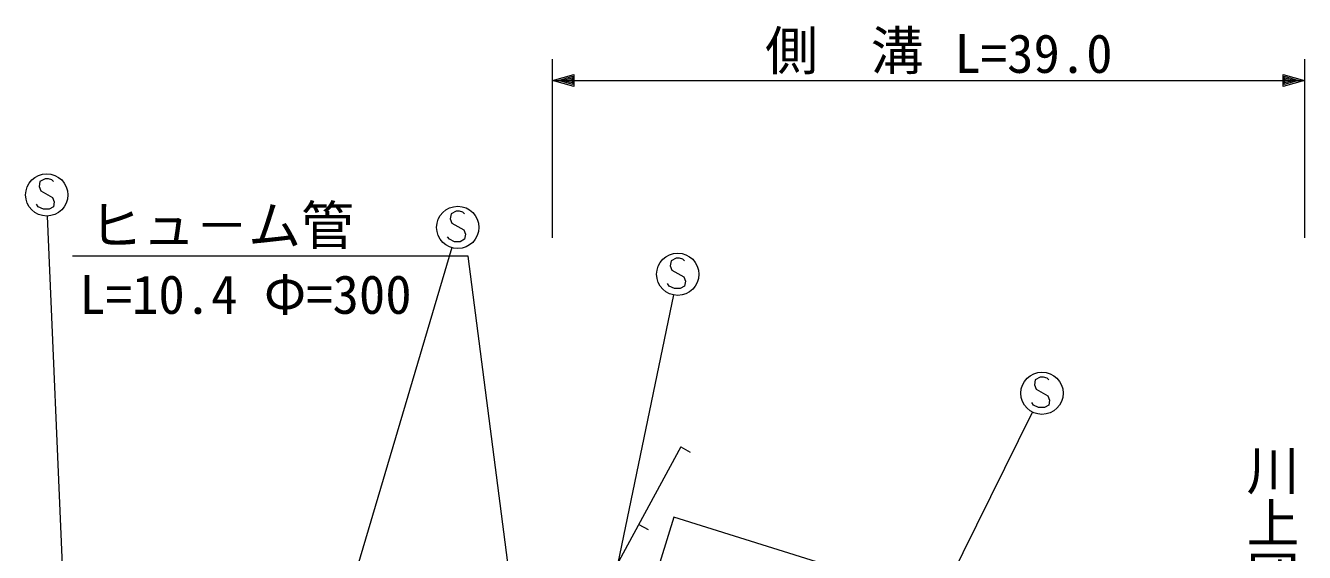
# Model space of a CAD drawing. Units: millimetres, scale not verified. Extents: x 40000 to 680000, y 20000 to 380000.
# Drawn here: x 229519 to 290003, y 307937 to 332857 of the extents above; entities that cross this region are included whole.
import ezdxf
from ezdxf.enums import TextEntityAlignment as Align

# ---------------------------------------------------------------- set-up
doc = ezdxf.new("R2010")
doc.units = ezdxf.units.MM
doc.header["$LTSCALE"] = 1000
for name, color, linetype, lineweight in [('M-BGD', 7, 'Continuous', 13), ('M-BGD-EXST', 7, 'Continuous', 13), ('M-STR-HTXT', 7, 'Continuous', 13)]:
    doc.layers.add(name, color=color, linetype=linetype, lineweight=lineweight)
doc.layers.add('M-BGD-HTXT', color=7, linetype='Continuous')
doc.styles.add('@ＭＳ ゴシック', font='')
doc.styles.add('ＭＳ ゴシック', font='')
doc.styles.get('@ＭＳ ゴシック').set_extended_font_data('@MS Gothic')
doc.styles.get('ＭＳ ゴシック').set_extended_font_data('MS Gothic')

msp = doc.modelspace()

# ---------------------------------------------------------------- linework, layer by layer
at = {"layer": 'M-BGD'}
for p, q in [((260507, 312925), (254556, 301945)), ((260507, 312925), (260947, 312687)), ((260182, 309597), (258072, 302838)), ((258524, 309265), (258963, 309027)), ((271474, 306079), (260182, 309597))]:
    msp.add_line(p, q, dxfattribs=at)
at = {"layer": 'M-BGD-EXST'}
for p, q in [((230199, 325486), (230159, 325246)), ((230439, 325606), (230199, 325486)), ((230599, 325606), (230439, 325606)), ((230759, 325566), (230599, 325606)), ((230839, 325486), (230759, 325566)), ((230159, 325246), (230239, 325046)), ((230239, 325046), (230799, 324726)), ((230119, 324286), (230039, 324406)), ((230359, 324166), (230119, 324286)), ((230839, 324286), (230639, 324166)), ((230799, 324726), (230879, 324526)), ((230879, 324526), (230839, 324286)), ((230639, 324166), (230359, 324166)), ((231424, 303792), (230562, 323847)), ((249641, 323951), (249601, 323711)), ((249601, 323711), (249681, 323511)), ((249881, 324071), (249641, 323951)), ((250041, 324071), (249881, 324071)), ((250201, 324031), (250041, 324071)), ((250281, 323951), (250201, 324031)), ((249681, 323511), (250241, 323191)), ((250241, 323191), (250321, 322991)), ((250321, 322991), (250281, 322751)), ((249561, 322751), (249481, 322871)), ((249801, 322631), (249561, 322751)), ((250081, 322631), (249801, 322631)), ((250281, 322751), (250081, 322631)), ((249677, 322353), (243708, 302209)), ((260285, 321854), (260045, 321734)), ((260445, 321854), (260285, 321854)), ((260605, 321814), (260445, 321854)), ((260685, 321734), (260605, 321814)), ((260045, 321734), (260005, 321494)), ((260005, 321494), (260085, 321294)), ((260085, 321294), (260645, 320974)), ((259965, 320534), (259885, 320654)), ((260645, 320974), (260725, 320774)), ((260725, 320774), (260685, 320534)), ((260161, 320115), (255909, 299618)), ((260205, 320414), (259965, 320534)), ((260485, 320414), (260205, 320414)), ((260685, 320534), (260485, 320414)), ((277270, 316106), (277230, 315866)), ((277230, 315866), (277310, 315666)), ((277510, 316226), (277270, 316106)), ((277670, 316226), (277510, 316226)), ((277830, 316186), (277670, 316226)), ((277910, 316106), (277830, 316186)), ((277310, 315666), (277870, 315346)), ((277870, 315346), (277950, 315146)), ((277950, 315146), (277910, 314906)), ((267960, 295992), (277147, 314570)), ((277190, 314906), (277110, 315026)), ((277430, 314786), (277190, 314906)), ((277710, 314786), (277430, 314786)), ((277910, 314906), (277710, 314786))]:
    msp.add_line(p, q, dxfattribs=at)
for centre in [(230519, 324846), (249961, 323311), (260365, 321094), (277590, 315466)]:
    msp.add_ellipse(centre, major_axis=(1000, 0), ratio=0.999761, dxfattribs=at)
at = {"layer": 'M-STR-HTXT'}
for p, q in [((254448, 322822), (254448, 331261)), ((290003, 331261), (290003, 322822)), ((254448, 330262), (255448, 330542)), ((254448, 330262), (290003, 330262)), ((255448, 329982), (254448, 330262)), ((254728, 330262), (255408, 330462)), ((255408, 330062), (254728, 330262)), ((254888, 330262), (255368, 330382)), ((255368, 330142), (254888, 330262)), ((255128, 330262), (255328, 330302)), ((255328, 330222), (255128, 330262)), ((255328, 330302), (255328, 330222)), ((255368, 330382), (255368, 330142)), ((255408, 330462), (255408, 330062)), ((255448, 330542), (255448, 329982)), ((289003, 329982), (289003, 330542)), ((289003, 330542), (290003, 330262)), ((290003, 330262), (289003, 329982)), ((289043, 330062), (289043, 330462)), ((289043, 330462), (289723, 330262)), ((289723, 330262), (289043, 330062)), ((289083, 330142), (289083, 330382)), ((289083, 330382), (289563, 330262)), ((289563, 330262), (289083, 330142)), ((289123, 330222), (289123, 330302)), ((289123, 330302), (289323, 330262)), ((289323, 330262), (289123, 330222)), ((250448, 321944), (231737, 321944)), ((253140, 301219), (250448, 321944))]:
    msp.add_line(p, q, dxfattribs=at)

# ---------------------------------------------------------------- texts
at = {"layer": 'M-BGD-HTXT', "style": '@ＭＳ ゴシック'}
msp.add_text('川上団地前バス停', height=1833, rotation=270.009, dxfattribs=at).set_placement((287015, 313102), align=Align.BOTTOM_LEFT)
at = {"layer": 'M-STR-HTXT', "style": 'ＭＳ ゴシック'}
for s, p in [('側\u3000溝', (264492, 330204)), ('L=39.0', (273448, 330068)), ('ヒュ－ム管', (232545, 321944)), ('L=10.4 Φ=300', (232060, 318672))]:
    msp.add_text(s, height=1833, dxfattribs=at).set_placement(p, align=Align.BOTTOM_LEFT)

doc.saveas('drawing.dxf')
